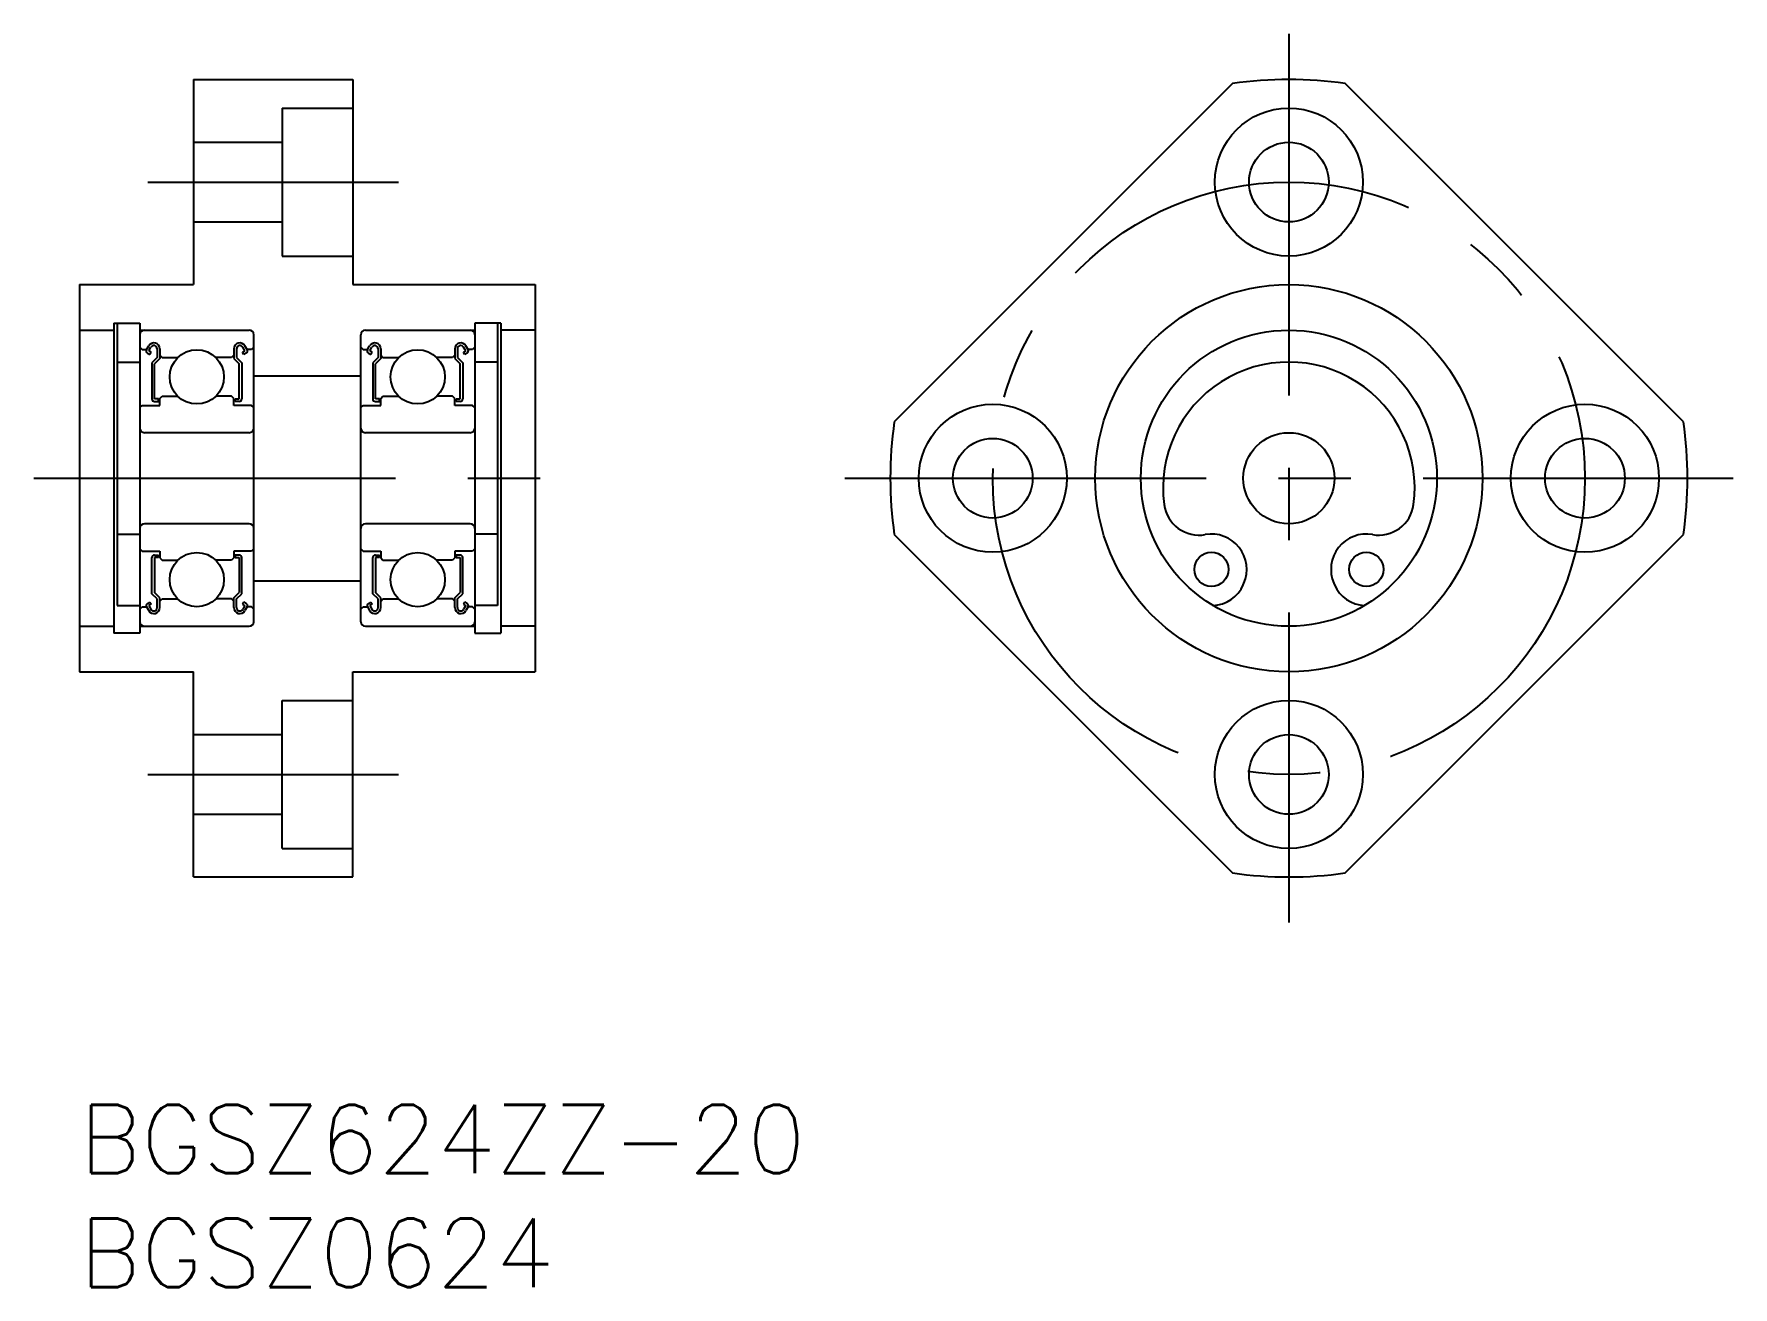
# Model space of a CAD drawing. Extents: x -2 to 72.6, y -8 to 47.
import ezdxf

# ---------------------------------------------------------------- set-up
doc = ezdxf.new("R2010")
doc.units = 0
doc.header["$LTSCALE"] = 0.5
doc.linetypes.add('CENTER', pattern=[50.8, 31.75, -6.35, 6.35, -6.35])
for name, color, linetype in [('MSM_CENTER', 1, 'CENTER'), ('MSM_CONTINUOUS', 7, 'CONTINUOUS'), ('MSM_PART_NUMBER', 7, 'CONTINUOUS')]:
    doc.layers.add(name, color=color, linetype=linetype)
doc.styles.get("Standard").update_dxf_attribs({"font": 'txt.shx', "height": 3, "bigfont": 'bigfont.shx'})

# ---------------------------------------------------------------- blocks, each defined once
blk = doc.blocks.new('*U6')
at = {"layer": 'MSM_PART_NUMBER'}
blk.add_text('BGSZ624ZZ-20', height=3, dxfattribs=at).set_placement((0, -3))
blk = doc.blocks.new('*U7')
at = {"layer": 'MSM_PART_NUMBER'}
blk.add_text('BGSZ0624', height=3, dxfattribs=at).set_placement((0, -8))

msp = doc.modelspace()

# ---------------------------------------------------------------- linework, layer by layer
at = {"layer": 'MSM_CENTER'}
for p, q in [((53.096, 47), (53.096, 8)), ((3, 40.5), (14, 40.5)), ((-2, 27.5), (22, 27.5)), ((33.596, 27.5), (72.596, 27.5)), ((3, 14.5), (14, 14.5))]:
    msp.add_line(p, q, dxfattribs=at)
msp.add_circle((53.096, 27.5), 13, dxfattribs=at)
at = {"layer": 'MSM_CONTINUOUS'}
for p, q in [((5, 45), (5, 36)), ((5, 45), (12, 45)), ((6.75, 45), (6.75, 45)), ((12, 45), (12, 36)), ((8.9, 43.75), (8.9, 37.25)), ((8.9, 43.75), (12, 43.75)), ((5, 42.25), (8.9, 42.25)), ((5, 38.75), (8.9, 38.75)), ((8.9, 37.25), (12, 37.25)), ((0, 36), (0, 19)), ((0, 36), (5, 36)), ((12, 36), (20, 36)), ((20, 36), (20, 19)), ((0, 34, 1), (1.5, 34, 1)), ((1.5, 34.3, 1), (2.65, 34.3, 1)), ((1.5, 34.3), (1.5, 20.7)), ((1.65, 34.3), (1.65, 21.918)), ((2.65, 34.3), (2.65, 20.7)), ((2.65, 34.3), (2.65, 20.7)), ((2.65, 34), (7.45, 34)), ((7.65, 21.2), (7.65, 33.8)), ((12.35, 21.2), (12.35, 33.8)), ((12.55, 34), (17.35, 34)), ((17.35, 34.3), (17.35, 20.7)), ((18.5, 34.3, 1), (17.35, 34.3, 1)), ((18.35, 34.3), (18.35, 21.918)), ((18.5, 34.3), (18.5, 20.7)), ((20, 34, 1), (18.5, 34, 1)), ((2.65, 33.25), (2.75, 33.15)), ((2.75, 33.15), (2.941, 33.15)), ((2.941, 33.15), (3.036, 33.31)), ((2.984, 32.991), (3.084, 32.933)), ((3.042, 33.092), (3.137, 33.252)), ((3.143, 33.034), (3.042, 33.092)), ((3.084, 32.933), (3.143, 33.034)), ((3.407, 33.18), (3.407, 32.8)), ((3.523, 33.18), (3.523, 32.752)), ((3.523, 32.9), (3.623, 32.8)), ((6.777, 32.9), (6.677, 32.8)), ((6.777, 33.18), (6.777, 32.752)), ((6.893, 33.18), (6.893, 32.8)), ((7.157, 33.034), (7.258, 33.092)), ((7.216, 32.933), (7.157, 33.034)), ((7.258, 33.092), (7.163, 33.252)), ((7.316, 32.991), (7.216, 32.933)), ((7.359, 33.15), (7.264, 33.31)), ((7.55, 33.15), (7.359, 33.15)), ((7.65, 33.25), (7.55, 33.15)), ((12.35, 33.25), (12.45, 33.15)), ((12.45, 33.15), (12.641, 33.15)), ((12.641, 33.15), (12.736, 33.31)), ((12.684, 32.991), (12.784, 32.933)), ((12.742, 33.092), (12.837, 33.252)), ((12.843, 33.034), (12.742, 33.092)), ((12.784, 32.933), (12.843, 33.034)), ((13.107, 33.18), (13.107, 32.8)), ((13.223, 33.18), (13.223, 32.752)), ((13.223, 32.9), (13.323, 32.8)), ((16.477, 32.9), (16.377, 32.8)), ((16.477, 33.18), (16.477, 32.752)), ((16.593, 33.18), (16.593, 32.8)), ((16.857, 33.034), (16.958, 33.092)), ((16.916, 32.933), (16.857, 33.034)), ((16.958, 33.092), (16.863, 33.252)), ((17.016, 32.991), (16.916, 32.933)), ((17.059, 33.15), (16.964, 33.31)), ((17.25, 33.15), (17.059, 33.15)), ((17.35, 33.25), (17.25, 33.15)), ((1.65, 32.6, 1), (2.65, 32.6, 1)), ((3.407, 32.8), (3.174, 32.567)), ((3.174, 32.567), (3.174, 30.986)), ((3.523, 32.752), (3.29, 32.519)), ((3.29, 30.986), (3.29, 32.519)), ((3.623, 32.8), (4.316, 32.8)), ((6.677, 32.8), (5.984, 32.8)), ((6.777, 32.752), (7.01, 32.519)), ((6.893, 32.8), (7.126, 32.567)), ((7.01, 30.986), (7.01, 32.519)), ((7.126, 32.567), (7.126, 30.986)), ((13.107, 32.8), (12.874, 32.567)), ((12.874, 32.567), (12.874, 30.986)), ((13.223, 32.752), (12.99, 32.519)), ((12.99, 30.986), (12.99, 32.519)), ((13.323, 32.8), (14.016, 32.8)), ((16.377, 32.8), (15.684, 32.8)), ((16.477, 32.752), (16.71, 32.519)), ((16.593, 32.8), (16.826, 32.567)), ((16.71, 30.986), (16.71, 32.519)), ((16.826, 32.567), (16.826, 30.986)), ((18.35, 32.6, 1), (17.35, 32.6, 1)), ((7.65, 32), (12.35, 32)), ((2.65, 30.6), (2.75, 30.7)), ((2.75, 30.7), (3.523, 30.7)), ((3.465, 30.986), (3.29, 30.986)), ((3.29, 30.87), (3.465, 30.87)), ((3.465, 30.87), (3.465, 30.986)), ((3.523, 31), (3.623, 31.1)), ((3.523, 30.7), (3.523, 31)), ((3.623, 31.1), (4.316, 31.1)), ((6.677, 31.1), (5.984, 31.1)), ((6.777, 31), (6.677, 31.1)), ((6.777, 30.7), (6.777, 31)), ((7.55, 30.7), (6.777, 30.7)), ((6.835, 30.87), (6.835, 30.986)), ((6.835, 30.986), (7.01, 30.986)), ((7.01, 30.87), (6.835, 30.87)), ((7.65, 30.6), (7.55, 30.7)), ((12.35, 30.6), (12.45, 30.7)), ((12.45, 30.7), (13.223, 30.7)), ((13.165, 30.986), (12.99, 30.986)), ((12.99, 30.87), (13.165, 30.87)), ((13.165, 30.87), (13.165, 30.986)), ((13.223, 31), (13.323, 31.1)), ((13.223, 30.7), (13.223, 31)), ((13.323, 31.1), (14.016, 31.1)), ((16.377, 31.1), (15.684, 31.1)), ((16.477, 31), (16.377, 31.1)), ((16.477, 30.7), (16.477, 31)), ((17.25, 30.7), (16.477, 30.7)), ((16.535, 30.986), (16.71, 30.986)), ((16.535, 30.87), (16.535, 30.986)), ((16.71, 30.87), (16.535, 30.87)), ((17.35, 30.6), (17.25, 30.7)), ((7.45, 29.5), (2.85, 29.5)), ((17.15, 29.5), (12.55, 29.5)), ((7.45, 25.5), (2.85, 25.5)), ((17.15, 25.5), (12.55, 25.5)), ((1.65, 25.05, 1), (2.65, 25.05, 1)), ((18.35, 25.05, 1), (17.35, 25.05, 1)), ((2.65, 24.4), (2.75, 24.3)), ((2.75, 24.3), (3.523, 24.3)), ((3.174, 22.433), (3.174, 24.014)), ((3.29, 24.13), (3.465, 24.13)), ((3.29, 24.014), (3.29, 22.481)), ((3.465, 24.014), (3.29, 24.014)), ((3.465, 24.13), (3.465, 24.014)), ((3.523, 24.3), (3.523, 24)), ((3.523, 24), (3.623, 23.9)), ((3.623, 23.9), (4.316, 23.9)), ((6.677, 23.9), (5.984, 23.9)), ((6.777, 24), (6.677, 23.9)), ((7.55, 24.3), (6.777, 24.3)), ((6.777, 24.3), (6.777, 24)), ((6.835, 24.13), (6.835, 24.014)), ((7.01, 24.13), (6.835, 24.13)), ((6.835, 24.014), (7.01, 24.014)), ((7.01, 24.014), (7.01, 22.481)), ((7.126, 22.433), (7.126, 24.014)), ((7.65, 24.4), (7.55, 24.3)), ((12.35, 24.4), (12.45, 24.3)), ((12.45, 24.3), (13.223, 24.3)), ((12.874, 22.433), (12.874, 24.014)), ((12.99, 24.13), (13.165, 24.13)), ((12.99, 24.014), (12.99, 22.481)), ((13.165, 24.014), (12.99, 24.014)), ((13.165, 24.13), (13.165, 24.014)), ((13.223, 24.3), (13.223, 24)), ((13.223, 24), (13.323, 23.9)), ((13.323, 23.9), (14.016, 23.9)), ((16.377, 23.9), (15.684, 23.9)), ((16.477, 24), (16.377, 23.9)), ((17.25, 24.3), (16.477, 24.3)), ((16.477, 24.3), (16.477, 24)), ((16.71, 24.13), (16.535, 24.13)), ((16.535, 24.13), (16.535, 24.014)), ((16.535, 24.014), (16.71, 24.014)), ((16.71, 24.014), (16.71, 22.481)), ((16.826, 22.433), (16.826, 24.014)), ((17.35, 24.4), (17.25, 24.3)), ((3.407, 22.2), (3.174, 22.433)), ((3.523, 22.248), (3.29, 22.481)), ((6.777, 22.248), (7.01, 22.481)), ((6.893, 22.2), (7.126, 22.433)), ((7.65, 23), (12.35, 23)), ((13.107, 22.2), (12.874, 22.433)), ((13.223, 22.248), (12.99, 22.481)), ((16.477, 22.248), (16.71, 22.481)), ((16.593, 22.2), (16.826, 22.433)), ((51.094, 22.827), (51.121, 22.889)), ((55.071, 22.889), (55.098, 22.827)), ((1.65, 21.918, 1), (2.65, 21.918, 1)), ((2.65, 21.75), (2.75, 21.85)), ((2.75, 21.85), (2.941, 21.85)), ((2.941, 21.85), (3.036, 21.69)), ((2.984, 22.009), (3.084, 22.067)), ((3.143, 21.966), (3.042, 21.908)), ((3.042, 21.908), (3.137, 21.748)), ((3.084, 22.067), (3.143, 21.966)), ((3.407, 21.82), (3.407, 22.2)), ((3.523, 21.82), (3.523, 22.248)), ((3.523, 22.1), (3.623, 22.2)), ((3.623, 22.2), (4.316, 22.2)), ((6.677, 22.2), (5.984, 22.2)), ((6.777, 22.1), (6.677, 22.2)), ((6.777, 21.82), (6.777, 22.248)), ((6.893, 21.82), (6.893, 22.2)), ((7.216, 22.067), (7.157, 21.966)), ((7.157, 21.966), (7.258, 21.908)), ((7.258, 21.908), (7.163, 21.748)), ((7.316, 22.009), (7.216, 22.067)), ((7.359, 21.85), (7.264, 21.69)), ((7.55, 21.85), (7.359, 21.85)), ((7.65, 21.75), (7.55, 21.85)), ((12.35, 21.75), (12.45, 21.85)), ((12.45, 21.85), (12.641, 21.85)), ((12.641, 21.85), (12.736, 21.69)), ((12.684, 22.009), (12.784, 22.067)), ((12.843, 21.966), (12.742, 21.908)), ((12.742, 21.908), (12.837, 21.748)), ((12.784, 22.067), (12.843, 21.966)), ((13.107, 21.82), (13.107, 22.2)), ((13.223, 21.82), (13.223, 22.248)), ((13.223, 22.1), (13.323, 22.2)), ((13.323, 22.2), (14.016, 22.2)), ((16.377, 22.2), (15.684, 22.2)), ((16.477, 22.1), (16.377, 22.2)), ((16.477, 21.82), (16.477, 22.248)), ((16.593, 21.82), (16.593, 22.2)), ((16.916, 22.067), (16.857, 21.966)), ((16.857, 21.966), (16.958, 21.908)), ((16.958, 21.908), (16.863, 21.748)), ((17.016, 22.009), (16.916, 22.067)), ((17.059, 21.85), (16.964, 21.69)), ((17.25, 21.85), (17.059, 21.85)), ((17.35, 21.75), (17.25, 21.85)), ((18.35, 21.918, 1), (17.35, 21.918, 1)), ((0, 21, 1), (1.5, 21, 1)), ((2.65, 21), (7.45, 21)), ((12.55, 21), (17.35, 21)), ((20, 21, 1), (18.5, 21, 1)), ((2.65, 20.7, 1), (1.5, 20.7, 1)), ((17.35, 20.7, 1), (18.5, 20.7, 1)), ((0, 19), (5, 19)), ((5, 10), (5, 19)), ((12, 10), (12, 19)), ((12, 19), (20, 19)), ((8.9, 11.25), (8.9, 17.75)), ((8.9, 17.75), (12, 17.75)), ((5, 16.25), (8.9, 16.25)), ((5, 12.75), (8.9, 12.75)), ((8.9, 11.25), (12, 11.25)), ((5, 10), (12, 10))]:
    msp.add_line(p, q, dxfattribs=at)
for points in [[(50.621, 44.824), (35.772, 29.975)], [(70.42, 29.975), (55.571, 44.824)], [(35.772, 25.025), (50.621, 10.176)], [(55.571, 10.176), (70.42, 25.025)]]:
    msp.add_lwpolyline(points, dxfattribs=at)
for centre, radius in [((53.096, 40.5), 3.25), ((53.096, 40.5), 1.75), ((53.096, 27.5), 8.5), ((53.096, 27.5), 6.5), ((5.15, 31.95), 1.191), ((14.85, 31.95), 1.191), ((40.096, 27.5), 3.25), ((66.096, 27.5), 3.25), ((40.096, 27.5), 1.75), ((53.096, 27.5), 2), ((53.096, 27.5), 2), ((66.096, 27.5), 1.75), ((5.15, 23.05), 1.191), ((14.85, 23.05), 1.191), ((49.696, 23.5), 0.75), ((56.496, 23.5), 0.75), ((53.096, 14.5), 3.25), ((53.096, 14.5), 1.75)]:
    msp.add_circle(centre, radius, dxfattribs=at)
for centre, radius, start, end in [((53.096, 27.5), 17.5, 81.8699, 98.1301), ((2.85, 33.8), 0.2, 90, 180), ((7.45, 33.8), 0.2, 0, 90), ((12.55, 33.8), 0.2, 90, 180), ((17.15, 33.8), 0.2, 0, 90), ((3.042, 33.092), 0.116, 150.00066, 240.00041), ((3.262, 33.18), 0.261, 0, 150.00011), ((3.262, 33.18), 0.145, 0, 149.99983), ((7.038, 33.18), 0.261, 30, 180.00005), ((7.038, 33.18), 0.145, 30, 180.00005), ((7.258, 33.092), 0.116, 299.99921, 29.99951), ((12.742, 33.092), 0.116, 150.00066, 240.00041), ((12.962, 33.18), 0.261, 0, 150.00011), ((12.962, 33.18), 0.145, 0, 149.99983), ((16.738, 33.18), 0.261, 30, 180.00005), ((16.738, 33.18), 0.145, 30, 180.00005), ((16.958, 33.092), 0.116, 299.99921, 29.99951), ((53.096, 27.075), 5.525, 352.44259, 187.55741), ((3.29, 30.986), 0.116, 180.00005, 270.00003), ((7.01, 30.986), 0.116, 269.99954, 0), ((12.99, 30.986), 0.116, 180.00005, 270.00003), ((16.71, 30.986), 0.116, 269.99954, 0), ((53.096, 27.5), 17.5, 171.8699, 188.1301), ((53.096, 27.5), 17.5, 351.8699, 8.1301), ((2.85, 29.7), 0.2, 180, 270), ((7.45, 29.7), 0.2, 270, 0), ((12.55, 29.7), 0.2, 180, 270), ((17.15, 29.7), 0.2, 270, 0), ((49.156, 26.552), 1.55, 187.55741, 280.04058), ((57.037, 26.552), 1.55, 259.95942, 352.44259), ((2.85, 25.3), 0.2, 90, 180), ((7.45, 25.3), 0.2, 0, 90), ((12.55, 25.3), 0.2, 90, 180), ((17.15, 25.3), 0.2, 0, 90), ((49.696, 23.5), 1.55, 336.80949, 100.04058), ((56.496, 23.5), 1.55, 79.95942, 203.19051), ((3.29, 24.014), 0.116, 89.99997, 179.99995), ((7.01, 24.014), 0.116, 0, 90.00046), ((12.99, 24.014), 0.116, 89.99997, 179.99995), ((16.71, 24.014), 0.116, 0, 90.00046), ((49.715, 23.418), 1.5, 271.8603, 336.80949), ((56.477, 23.418), 1.5, 203.19051, 268.1397), ((3.042, 21.908), 0.116, 119.99844, 210.00655), ((3.262, 21.82), 0.261, 209.99989, 0), ((3.262, 21.82), 0.145, 210.00017, 0), ((7.038, 21.82), 0.261, 179.99995, 330), ((7.038, 21.82), 0.145, 179.99995, 330), ((7.258, 21.908), 0.116, 330.00049, 60.00079), ((12.742, 21.908), 0.116, 119.99844, 210.00655), ((12.962, 21.82), 0.261, 209.99989, 0), ((12.962, 21.82), 0.145, 210.00017, 0), ((16.738, 21.82), 0.261, 179.99995, 330), ((16.738, 21.82), 0.145, 179.99995, 330), ((16.958, 21.908), 0.116, 330.00049, 60.00079), ((2.85, 21.2), 0.2, 180, 270), ((7.45, 21.2), 0.2, 270, 0), ((12.55, 21.2), 0.2, 180, 270), ((17.15, 21.2), 0.2, 270, 0), ((53.096, 27.5), 17.5, 261.8699, 278.1301)]:
    msp.add_arc(centre, radius, start, end, dxfattribs=at)

# ---------------------------------------------------------------- block references
for name in ['*U6', '*U7']:
    msp.add_blockref(name, (0, 0), dxfattribs=at)

doc.saveas('drawing.dxf')
